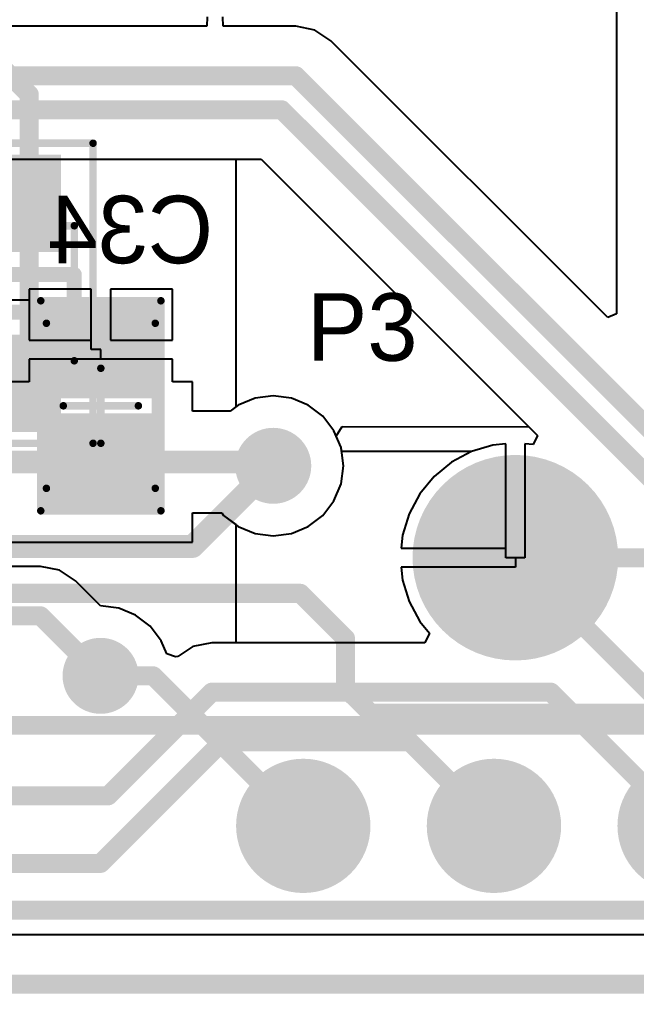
# Model space of a CAD drawing. Header units: millimetres. Extents: x 12 to 126, y 25 to 105.
# Drawn here: x 100.52 to 108.74, y 74.97 to 87.95 of the extents above; entities that cross this region are included whole.
import ezdxf

# ---------------------------------------------------------------- set-up
doc = ezdxf.new("R2010")
doc.units = ezdxf.units.MM
for name, color, linetype in [('BottomLayer', 5, 'Continuous'), ('BottomOverlay', 54, 'Continuous'), ('BottomPaste', 16, 'Continuous'), ('BottomSolder', 6, 'Continuous'), ('Mechanical13', 56, 'Continuous'), ('Mechanical15', 56, 'Continuous'), ('MultiLayer', 9, 'Continuous'), ('PadHoleLayer', 156, 'Continuous'), ('TopLayer', 1, 'Continuous'), ('TopOverlay', 2, 'Continuous'), ('TopPaste', 8, 'Continuous'), ('TopSolder', 216, 'Continuous'), ('ViaHoleLayer', 16, 'Continuous')]:
    doc.layers.add(name, color=color, linetype=linetype)

# ---------------------------------------------------------------- blocks, each defined once
blk = doc.blocks.new('MF05A_N_4')
at = {"layer": 'Mechanical13', "const_width": 0.0999998}
for points in [[(-0.8999626399999999, 1.54998166), (0.9000337599999999, 1.54998166)], [(-0.8999626399999999, 1.54998166), (-0.8999626399999999, -1.55003754)], [(0.9000337599999999, 1.54998166), (0.9000337599999999, -1.55003754)], [(-0.8999626399999999, -1.55003754), (0.9000337599999999, -1.55003754)]]:
    blk.add_lwpolyline(points, dxfattribs=at)
at = {"layer": 'Mechanical13', "const_width": 0.0499999}
for points in [[(-0.92496132, 1.54998166, 1), (-0.87496396, 1.54998166, 1)], [(-0.92496132, 1.54998166, 1), (-0.87496396, 1.54998166, 1)], [(0.87503508, 1.54998166, 1), (0.92503244, 1.54998166, 1)], [(0.87503508, 1.54998166, 1), (0.92503244, 1.54998166, 1)], [(-0.92496132, -1.55003754, 1), (-0.87496396, -1.55003754, 1)], [(-0.92496132, -1.55003754, 1), (-0.87496396, -1.55003754, 1)], [(0.87503508, -1.55003754, 1), (0.92503244, -1.55003754, 1)], [(0.87503508, -1.55003754, 1), (0.92503244, -1.55003754, 1)]]:
    blk.add_lwpolyline(points, format="xyb", close=True, dxfattribs=at)
at = {"layer": 'Mechanical15', "const_width": 0.0999998}
for points in [[(-1.99998584, 1.79996846), (2.00000616, 1.79996846)], [(-1.99998584, 1.79996846), (-1.99998584, -1.80002434)], [(2.00000616, 1.79996846), (2.00000616, -1.80002434)], [(1.016e-05, 0.49999646), (1.016e-05, -0.50000154)], [(-0.49996344, -2.794e-05), (0.50003456, -2.794e-05)], [(-1.99998584, -1.80002434), (2.00000616, -1.80002434)]]:
    blk.add_lwpolyline(points, dxfattribs=at)
at = {"layer": 'Mechanical15', "const_width": 0.0499999}
for points in [[(-2.02498452, 1.79996846, 1), (-1.97498716, 1.79996846, 1)], [(-2.02498452, 1.79996846, 1), (-1.97498716, 1.79996846, 1)], [(1.97500748, 1.79996846, 1), (2.02500484, 1.79996846, 1)], [(1.97500748, 1.79996846, 1), (2.02500484, 1.79996846, 1)], [(-0.02498852, 0.49999646, 1), (0.02500884, 0.49999646, 1)], [(-0.52496212, -2.794e-05, 1), (-0.47496476, -2.794e-05, 1)], [(0.47503588, -2.794e-05, 1), (0.52503324, -2.794e-05, 1)], [(-0.02498852, -0.50000154, 1), (0.02500884, -0.50000154, 1)], [(-2.02498452, -1.80002434, 1), (-1.97498716, -1.80002434, 1)], [(-2.02498452, -1.80002434, 1), (-1.97498716, -1.80002434, 1)], [(1.97500748, -1.80002434, 1), (2.02500484, -1.80002434, 1)], [(1.97500748, -1.80002434, 1), (2.02500484, -1.80002434, 1)]]:
    blk.add_lwpolyline(points, format="xyb", close=True, dxfattribs=at)
at = {"layer": 'TopLayer'}
for points in [[(-0.64998854, 0.6249822399999999), (-0.64998854, 1.27498348), (-1.74998634, 0.6249822399999999), (-1.74998634, 1.27498348)], [(1.75000666, 0.6249822399999999), (1.75000666, 1.27498348), (0.6500088599999999, 0.6249822399999999), (0.6500088599999999, 1.27498348)], [(-0.64998854, -0.32502856), (-0.64998854, 0.32497268), (-1.74998634, -0.32502856), (-1.74998634, 0.32497268)], [(-0.64998854, -1.27503936), (-0.64998854, -0.6250381199999999), (-1.74998634, -1.27503936), (-1.74998634, -0.6250381199999999)], [(1.75000666, -1.27503936), (1.75000666, -0.6250381199999999), (0.6500088599999999, -1.27503936), (0.6500088599999999, -0.6250381199999999)]]:
    blk.add_solid(points, dxfattribs=at)
at = {"layer": 'TopOverlay'}
for points, const_width in [([(-1.07499912, 1.82500016, 1), (-1.32500116, 1.82500016, 1)], 0.2499995), ([(-1.3875004, 1.82500016, 1), (-1.26250192, 1.82500016, 1)], 0.12499848), ([(-1.13749836, 1.82500016, 1), (-1.01249988, 1.82500016, 1)], 0.12499848), ([(-0.29997654, 1.54998166, 1), (-0.19997674, 1.54998166, 1)], 0.0999998), ([(-0.29997654, 1.54998166, 1), (-0.19997674, 1.54998166, 1)], 0.0999998), ([(0.19999706, 1.54998166, 1), (0.29999686, 1.54998166, 1)], 0.0999998), ([(0.19999706, 1.54998166, 1), (0.29999686, 1.54998166, 1)], 0.0999998), ([(-0.29997654, -1.55003754, 1), (-0.19997674, -1.55003754, 1)], 0.0999998), ([(-0.29997654, -1.55003754, 1), (-0.19997674, -1.55003754, 1)], 0.0999998), ([(0.19999706, -1.55003754, 1), (0.29999686, -1.55003754, 1)], 0.0999998), ([(0.19999706, -1.55003754, 1), (0.29999686, -1.55003754, 1)], 0.0999998)]:
    blk.add_lwpolyline(points, format="xyb", close=True, dxfattribs=dict(at, const_width=const_width))
at = {"layer": 'TopOverlay', "const_width": 0.1999996}
for points in [[(-0.24997664, 1.54998166), (-0.24997664, -1.55003754)], [(-0.24997664, 1.54998166), (0.24999696, 1.54998166)], [(0.24999696, 1.54998166), (0.24999696, -1.55003754)], [(-0.24997664, -1.55003754), (0.24999696, -1.55003754)]]:
    blk.add_lwpolyline(points, dxfattribs=at)
at = {"layer": 'TopPaste'}
for points in [[(-0.64998854, 0.6249822399999999), (-0.64998854, 1.27498348), (-1.74998634, 0.6249822399999999), (-1.74998634, 1.27498348)], [(1.75000666, 0.6249822399999999), (1.75000666, 1.27498348), (0.6500088599999999, 0.6249822399999999), (0.6500088599999999, 1.27498348)], [(-0.64998854, -0.32502856), (-0.64998854, 0.32497268), (-1.74998634, -0.32502856), (-1.74998634, 0.32497268)], [(-0.64998854, -1.27503936), (-0.64998854, -0.6250381199999999), (-1.74998634, -1.27503936), (-1.74998634, -0.6250381199999999)], [(1.75000666, -1.27503936), (1.75000666, -0.6250381199999999), (0.6500088599999999, -1.27503936), (0.6500088599999999, -0.6250381199999999)]]:
    blk.add_solid(points, dxfattribs=at)
at = {"layer": 'TopSolder'}
for points in [[(-0.54998874, 0.5249824399999999), (-0.54998874, 1.37498328), (-1.84998614, 0.5249824399999999), (-1.84998614, 1.37498328)], [(1.85000646, 0.5249824399999999), (1.85000646, 1.37498328), (0.5500090599999999, 0.5249824399999999), (0.5500090599999999, 1.37498328)], [(-0.54998874, -0.42502836), (-0.54998874, 0.42497248), (-1.84998614, -0.42502836), (-1.84998614, 0.42497248)], [(-0.54998874, -1.37503916), (-0.54998874, -0.52503832), (-1.84998614, -1.37503916), (-1.84998614, -0.52503832)], [(1.85000646, -1.37503916), (1.85000646, -0.52503832), (0.5500090599999999, -1.37503916), (0.5500090599999999, -0.52503832)]]:
    blk.add_solid(points, dxfattribs=at)
blk = doc.blocks.new('___8_52')
at = {"layer": 'BottomLayer', "const_width": 0.79499968}
for points in [[(-0.3974973, 5.07996952, 1), (0.39750238, 5.07996952, 1)], [(-0.3974973, 2.53996952, 1), (0.39750238, 2.53996952, 1)], [(-0.3974973, -3.048e-05, 1), (0.39750238, -3.048e-05, 1)]]:
    blk.add_lwpolyline(points, format="xyb", close=True, dxfattribs=at)
at = {"layer": 'BottomSolder', "const_width": 0.89499948}
for points in [[(-0.4474972, 5.07996952, 1), (0.44750228, 5.07996952, 1)], [(-0.4474972, 2.53996952, 1), (0.44750228, 2.53996952, 1)], [(-0.4474972, -3.048e-05, 1), (0.44750228, -3.048e-05, 1)]]:
    blk.add_lwpolyline(points, format="xyb", close=True, dxfattribs=at)
at = {"layer": 'MultiLayer', "const_width": 0.79499968}
for points in [[(-0.3974973, 5.07996952, 1), (0.39750238, 5.07996952, 1)], [(-0.3974973, 2.53996952, 1), (0.39750238, 2.53996952, 1)], [(-0.3974973, -3.048e-05, 1), (0.39750238, -3.048e-05, 1)]]:
    blk.add_lwpolyline(points, format="xyb", close=True, dxfattribs=at)
at = {"layer": 'PadHoleLayer', "const_width": 0.50999898}
for points in [[(-0.25499822, 2.53996952, 1), (0.2550033, 2.53996952, 1)], [(-0.25499822, -3.048e-05, 1), (0.2550033, -3.048e-05, 1)]]:
    blk.add_lwpolyline(points, format="xyb", close=True, dxfattribs=at)
at = {"layer": 'TopLayer', "const_width": 0.79499968}
for points in [[(-0.3974973, 5.07996952, 1), (0.39750238, 5.07996952, 1)], [(-0.3974973, 2.53996952, 1), (0.39750238, 2.53996952, 1)], [(-0.3974973, -3.048e-05, 1), (0.39750238, -3.048e-05, 1)]]:
    blk.add_lwpolyline(points, format="xyb", close=True, dxfattribs=at)
at = {"layer": 'TopOverlay', "const_width": 0.2499995}
for points in [[(-1.33999986, -5.80001888), (-1.33999986, 19.19998192)], [(2.10998054, -5.80001888), (2.10998054, 19.19998192)]]:
    blk.add_lwpolyline(points, dxfattribs=at)
at = {"layer": 'TopSolder', "const_width": 0.89499948}
for points in [[(-0.4474972, 5.07996952, 1), (0.44750228, 5.07996952, 1)], [(-0.4474972, 2.53996952, 1), (0.44750228, 2.53996952, 1)], [(-0.4474972, -3.048e-05, 1), (0.44750228, -3.048e-05, 1)]]:
    blk.add_lwpolyline(points, format="xyb", close=True, dxfattribs=at)
blk = doc.blocks.new('C0805_B_97')
at = {"layer": 'BottomLayer'}
for points in [[(-1.3000228, 0.6999884399999999), (-1.3000228, -0.70000876), (-0.200025, 0.6999884399999999), (-0.200025, -0.70000876)], [(0.1999996, 0.6999884399999999), (0.1999996, -0.70000876), (1.2999974, 0.6999884399999999), (1.2999974, -0.70000876)]]:
    blk.add_solid(points, dxfattribs=at)
at = {"layer": 'BottomPaste'}
for points in [[(-1.3000228, 0.6999884399999999), (-1.3000228, -0.70000876), (-0.200025, 0.6999884399999999), (-0.200025, -0.70000876)], [(0.1999996, 0.6999884399999999), (0.1999996, -0.70000876), (1.2999974, 0.6999884399999999), (1.2999974, -0.70000876)]]:
    blk.add_solid(points, dxfattribs=at)
at = {"layer": 'BottomSolder'}
for points in [[(-1.4000226, 0.7999882399999999), (-1.4000226, -0.80000856), (-0.1000252, 0.7999882399999999), (-0.1000252, -0.80000856)], [(0.0999998, 0.7999882399999999), (0.0999998, -0.80000856), (1.3999972, 0.7999882399999999), (1.3999972, -0.80000856)]]:
    blk.add_solid(points, dxfattribs=at)
at = {"layer": 'Mechanical13', "const_width": 0.0999998}
for points in [[(-1.1000359, 0.7249566399999999), (-1.1000359, -0.7250277599999999)], [(-1.1000359, 0.7249566399999999), (1.0999597, 0.7249566399999999)], [(1.0999597, 0.7249566399999999), (1.0999597, -0.7250277599999999)], [(-1.1000359, -0.7250277599999999), (1.0999597, -0.7250277599999999)]]:
    blk.add_lwpolyline(points, dxfattribs=at)
at = {"layer": 'Mechanical13', "const_width": 0.0499999}
for points in [[(-1.12503458, 0.7249566399999999, 1), (-1.07503722, 0.7249566399999999, 1)], [(-1.12503458, 0.7249566399999999, 1), (-1.07503722, 0.7249566399999999, 1)], [(1.07496102, 0.7249566399999999, 1), (1.12495838, 0.7249566399999999, 1)], [(1.07496102, 0.7249566399999999, 1), (1.12495838, 0.7249566399999999, 1)], [(-1.12503458, -0.7250277599999999, 1), (-1.07503722, -0.7250277599999999, 1)], [(-1.12503458, -0.7250277599999999, 1), (-1.07503722, -0.7250277599999999, 1)], [(1.07496102, -0.7250277599999999, 1), (1.12495838, -0.7250277599999999, 1)], [(1.07496102, -0.7250277599999999, 1), (1.12495838, -0.7250277599999999, 1)]]:
    blk.add_lwpolyline(points, format="xyb", close=True, dxfattribs=at)
at = {"layer": 'Mechanical15', "const_width": 0.0999998}
for points in [[(-1.4000099, 0.7999882399999999), (-1.4000099, -0.80005936)], [(-1.4000099, 0.7999882399999999), (1.3999845, 0.7999882399999999)], [(1.3999845, 0.7999882399999999), (1.3999845, -0.80005936)], [(-1.27e-05, 0.49996344), (-1.27e-05, -0.50003456)], [(-0.5000371, -1.016e-05), (0.4999609, -1.016e-05)], [(-1.4000099, -0.80005936), (1.3999845, -0.80005936)]]:
    blk.add_lwpolyline(points, dxfattribs=at)
at = {"layer": 'Mechanical15', "const_width": 0.0499999}
for points in [[(-1.42500858, 0.7999882399999999, 1), (-1.37501122, 0.7999882399999999, 1)], [(-1.42500858, 0.7999882399999999, 1), (-1.37501122, 0.7999882399999999, 1)], [(1.37498582, 0.7999882399999999, 1), (1.42498318, 0.7999882399999999, 1)], [(1.37498582, 0.7999882399999999, 1), (1.42498318, 0.7999882399999999, 1)], [(-0.02501138, 0.49996344, 1), (0.02498598, 0.49996344, 1)], [(-0.52503578, -1.016e-05, 1), (-0.47503842, -1.016e-05, 1)], [(0.47496222, -1.016e-05, 1), (0.52495958, -1.016e-05, 1)], [(-0.02501138, -0.50003456, 1), (0.02498598, -0.50003456, 1)], [(-1.42500858, -0.80005936, 1), (-1.37501122, -0.80005936, 1)], [(-1.42500858, -0.80005936, 1), (-1.37501122, -0.80005936, 1)], [(1.37498582, -0.80005936, 1), (1.42498318, -0.80005936, 1)], [(1.37498582, -0.80005936, 1), (1.42498318, -0.80005936, 1)]]:
    blk.add_lwpolyline(points, format="xyb", close=True, dxfattribs=at)
blk = doc.blocks.new('C_______P____100')
at = {"layer": 'BottomLayer', "const_width": 1.27}
for points in [[(-0.6349923799999999, -2.54e-06, 1), (0.63500762, -2.54e-06, 1)], [(4.36499762, 0.01499616, 1), (5.63499762, 0.01499616, 1)], [(4.36499762, -0.01500124, 1), (5.63499762, -0.01500124, 1)], [(9.364987619999999, -2.54e-06, 1), (10.63498762, -2.54e-06, 1)], [(14.36497762, -2.54e-06, 1), (15.63497762, -2.54e-06, 1)]]:
    blk.add_lwpolyline(points, format="xyb", close=True, dxfattribs=at)
at = {"layer": 'BottomLayer', "const_width": 2.54}
blk.add_lwpolyline([(4.999997619999999, 0.01499616), (4.999997619999999, -0.01500124)], dxfattribs=at)
at = {"layer": 'BottomSolder', "const_width": 1.3699998}
for points in [[(-0.68499228, -2.54e-06, 1), (0.68500752, -2.54e-06, 1)], [(4.31499772, 0.01499616, 1), (5.68499752, 0.01499616, 1)], [(4.31499772, -0.01500124, 1), (5.68499752, -0.01500124, 1)], [(9.31498772, -2.54e-06, 1), (10.68498752, -2.54e-06, 1)], [(14.31497772, -2.54e-06, 1), (15.68497752, -2.54e-06, 1)]]:
    blk.add_lwpolyline(points, format="xyb", close=True, dxfattribs=at)
at = {"layer": 'BottomSolder', "const_width": 2.7399996}
blk.add_lwpolyline([(4.999997619999999, 0.01499616), (4.999997619999999, -0.01500124)], dxfattribs=at)
at = {"layer": 'MultiLayer', "const_width": 1.27}
for points in [[(-0.6349923799999999, -2.54e-06, 1), (0.63500762, -2.54e-06, 1)], [(4.36499762, 0.01499616, 1), (5.63499762, 0.01499616, 1)], [(4.36499762, -0.01500124, 1), (5.63499762, -0.01500124, 1)], [(9.364987619999999, -2.54e-06, 1), (10.63498762, -2.54e-06, 1)], [(14.36497762, -2.54e-06, 1), (15.63497762, -2.54e-06, 1)]]:
    blk.add_lwpolyline(points, format="xyb", close=True, dxfattribs=at)
at = {"layer": 'MultiLayer', "const_width": 2.54}
blk.add_lwpolyline([(4.999997619999999, 0.01499616), (4.999997619999999, -0.01500124)], dxfattribs=at)
at = {"layer": 'PadHoleLayer', "const_width": 0.7874990599999999}
for points in [[(-0.39374318, -2.54e-06, 1), (0.39375842, -2.54e-06, 1)], [(4.60624682, -2.54e-06, 1), (5.39374842, -2.54e-06, 1)], [(9.60623682, -2.54e-06, 1), (10.39373842, -2.54e-06, 1)], [(14.60622682, -2.54e-06, 1), (15.39372842, -2.54e-06, 1)]]:
    blk.add_lwpolyline(points, format="xyb", close=True, dxfattribs=at)
at = {"layer": 'TopLayer', "const_width": 1.27}
for points in [[(-0.6349923799999999, -2.54e-06, 1), (0.63500762, -2.54e-06, 1)], [(4.36499762, 0.01499616, 1), (5.63499762, 0.01499616, 1)], [(4.36499762, -0.01500124, 1), (5.63499762, -0.01500124, 1)], [(9.364987619999999, -2.54e-06, 1), (10.63498762, -2.54e-06, 1)], [(14.36497762, -2.54e-06, 1), (15.63497762, -2.54e-06, 1)]]:
    blk.add_lwpolyline(points, format="xyb", close=True, dxfattribs=at)
at = {"layer": 'TopLayer', "const_width": 2.54}
blk.add_lwpolyline([(4.999997619999999, 0.01499616), (4.999997619999999, -0.01500124)], dxfattribs=at)
at = {"layer": 'TopSolder', "const_width": 1.3699998}
for points in [[(-0.68499228, -2.54e-06, 1), (0.68500752, -2.54e-06, 1)], [(4.31499772, 0.01499616, 1), (5.68499752, 0.01499616, 1)], [(4.31499772, -0.01500124, 1), (5.68499752, -0.01500124, 1)], [(9.31498772, -2.54e-06, 1), (10.68498752, -2.54e-06, 1)], [(14.31497772, -2.54e-06, 1), (15.68497752, -2.54e-06, 1)]]:
    blk.add_lwpolyline(points, format="xyb", close=True, dxfattribs=at)
at = {"layer": 'TopSolder', "const_width": 2.7399996}
blk.add_lwpolyline([(4.999997619999999, 0.01499616), (4.999997619999999, -0.01500124)], dxfattribs=at)

msp = doc.modelspace()

# ---------------------------------------------------------------- linework, layer by layer
at = {"layer": 'BottomLayer'}
for p, q in [((108.47239926, 91.61238725999999), (108.47239926, 84.02628102)), ((103.02165578, 87.98649916), (103.015415, 87.85949916)), ((103.234617, 87.85949916), (103.22837622, 87.98649916)), ((103.015415, 87.85949916), (98.23462699999999, 87.85949916)), ((104.19998718, 87.85949916), (103.234617, 87.85949916)), ((104.19999988, 87.8595017), (104.19998718, 87.85949916)), ((104.4524454, 87.80928336), (104.19999988, 87.8595017)), ((104.66646072, 87.66628644), (104.4524454, 87.80928336)), ((108.3550665, 83.97768065999999), (104.66646072, 87.66628644)), ((98.91907064, 86.08615243999999), (103.39999894, 86.08615243999999)), ((98.91907064, 86.08615243999999), (103.73870032, 86.08615243999999)), ((103.39999894, 86.08615243999999), (103.39999894, 82.78403813999999)), ((103.73870032, 86.08615243999999), (107.4199147, 82.40494059999999)), ((101.4766068, 84.3539969), (100.6496082, 84.3539969)), ((100.6496082, 84.3539969), (100.6496082, 83.676998)), ((101.4766068, 84.3539969), (100.6496082, 84.3539969)), ((100.6496082, 84.3539969), (100.6496082, 84.20972236)), ((101.4766068, 83.676998), (101.4766068, 84.3539969)), ((101.4766068, 83.549998), (101.4766068, 84.3539969)), ((102.5576054, 84.3539969), (101.7306068, 84.3539969)), ((101.7306068, 84.3539969), (101.7306068, 83.676998)), ((102.5576054, 84.3539969), (101.7306068, 84.3539969)), ((101.7306068, 84.3539969), (101.7306068, 83.676998)), ((102.5576054, 83.676998), (102.5576054, 84.3539969)), ((102.5576054, 83.676998), (102.5576054, 84.3539969)), ((100.6496082, 84.20972236), (99.15761219999999, 84.20972236)), ((108.47239926, 84.02628102), (108.3550665, 83.97768065999999)), ((100.6496082, 83.676998), (101.4766068, 83.676998)), ((101.7306068, 83.676998), (102.5576054, 83.676998)), ((101.7306068, 83.676998), (102.5576054, 83.676998)), ((101.6036068, 83.549998), (101.4766068, 83.549998)), ((101.6036068, 83.42299799999999), (101.6036068, 83.549998)), ((102.5576054, 83.42299799999999), (100.6496082, 83.42299799999999)), ((100.6496082, 83.42299799999999), (100.6496082, 83.11997346)), ((102.5576054, 83.42299799999999), (101.6036068, 83.42299799999999)), ((102.5576054, 83.11997346), (102.5576054, 83.42299799999999)), ((102.5576054, 83.11997346), (102.5576054, 83.42299799999999)), ((100.6496082, 83.11997346), (100.38360924, 83.11997346)), ((102.82360436, 83.11997346), (102.5576054, 83.11997346)), ((102.82360436, 83.11997346), (102.5576054, 83.11997346)), ((102.82360436, 82.72817592), (102.82360436, 83.11997346)), ((102.82360436, 82.72817592), (102.82360436, 83.11997346)), ((103.658162, 82.90255454), (103.43280304, 82.80920954)), ((103.90000048, 82.93439344), (103.658162, 82.90255454)), ((104.14183896, 82.90255454), (103.90000048, 82.93439344)), ((104.36719792, 82.80920954), (104.14183896, 82.90255454)), ((103.3272, 82.72817592), (102.82360436, 82.72817592)), ((103.3272, 82.72817592), (102.82360436, 82.72817592)), ((103.43280304, 82.80920954), (103.3272, 82.72817592)), ((103.39999894, 82.78403813999999), (103.3272, 82.72817592)), ((104.56071544, 82.66071606), (104.36719792, 82.80920954)), ((104.70920892, 82.467196), (104.56071544, 82.66071606)), ((104.80255392, 82.24183957999999), (104.70920892, 82.467196)), ((104.73855862, 82.39634016), (104.8190563, 82.52328174)), ((104.8190563, 82.52328174), (107.30338712, 82.52146564)), ((107.30338712, 82.52146564), (107.4199147, 82.40494059999999)), ((104.80255392, 82.24183957999999), (104.73855862, 82.39634016)), ((107.4199147, 82.40494059999999), (107.362244, 82.28300535999999)), ((107.4199147, 82.40494059999999), (107.362244, 82.28300535999999)), ((104.83439282, 82.00000109999999), (104.80255392, 82.24183957999999)), ((104.8093789, 82.19000072), (104.80255392, 82.24183957999999)), ((106.82625066, 82.27694491999999), (106.53897666, 82.1898026)), ((106.82625066, 82.27694491999999), (106.53962944, 82.19000072)), ((106.998008, 82.29386131999999), (106.82625066, 82.27694491999999)), ((106.998008, 82.29386131999999), (106.82625066, 82.27694491999999)), ((106.998008, 80.9019972), (106.998008, 82.29386131999999)), ((106.998008, 80.7749972), (106.998008, 82.29386131999999)), ((107.362244, 82.28300535999999), (107.252008, 82.29386131999999)), ((107.252008, 82.29386131999999), (107.252008, 80.7749972)), ((107.362244, 82.28300535999999), (107.252008, 82.29386131999999)), ((107.252008, 82.29386131999999), (107.252008, 80.7749972)), ((106.53962944, 82.19000072), (104.8093789, 82.19000072)), ((106.53897666, 82.1898026), (106.2742223, 82.04828904)), ((104.80255392, 81.75816262), (104.83439282, 82.00000109999999)), ((106.2742223, 82.04828904), (106.04216282, 81.85784238)), ((106.04216282, 81.85784238), (105.85171616, 81.62578289999999)), ((104.70920892, 81.5328062), (104.80255392, 81.75816262)), ((105.85171616, 81.62578289999999), (105.7102026, 81.36102853999999)), ((104.56071544, 81.33928614), (104.70920892, 81.5328062)), ((102.82360436, 80.97997774), (102.82360436, 81.37177528)), ((102.82360436, 81.37177528), (103.21435542, 81.37177528)), ((102.82360436, 80.97997774), (102.82360436, 81.37177528)), ((102.82360436, 81.37177528), (103.21435542, 81.37177528)), ((103.21435542, 81.37177528), (103.23928552, 81.33928614)), ((103.21435542, 81.37177528), (103.23928552, 81.33928614)), ((103.23928552, 81.33928614), (103.39999894, 81.21596405999999)), ((103.23928552, 81.33928614), (103.43280304, 81.19079266)), ((104.36719792, 81.19079266), (104.56071544, 81.33928614)), ((105.7102026, 81.36102853999999), (105.62306028, 81.07375454)), ((103.39999894, 81.21596405999999), (103.39999894, 79.64169238)), ((103.43280304, 81.19079266), (103.658162, 81.09744766)), ((104.14183896, 81.09744766), (104.36719792, 81.19079266)), ((103.658162, 81.09744766), (103.90000048, 81.06560875999999)), ((103.90000048, 81.06560875999999), (104.14183896, 81.09744766)), ((105.62306028, 81.07375454), (105.60614388, 80.9019972)), ((100.38360924, 80.97997774), (102.82360436, 80.97997774)), ((100.38360924, 80.97997774), (102.82360436, 80.97997774)), ((105.60614388, 80.9019972), (106.998008, 80.9019972)), ((107.252008, 80.7749972), (106.998008, 80.7749972)), ((107.252008, 80.7749972), (107.125008, 80.7749972)), ((107.125008, 80.7749972), (107.125008, 80.64799719999999)), ((100.79998636, 80.65967357999999), (97.05896005999999, 80.65967357999999)), ((100.79998636, 80.65967357999999), (97.05896005999999, 80.65967357999999)), ((100.79999906, 80.65967612), (100.79998636, 80.65967357999999)), ((100.79999906, 80.65967612), (100.79998636, 80.65967357999999)), ((101.05244458, 80.60945778), (100.79999906, 80.65967612)), ((101.05244458, 80.60945778), (100.79999906, 80.65967612)), ((107.125008, 80.64799719999999), (105.60614388, 80.64799719999999)), ((105.60614388, 80.64799719999999), (105.62306028, 80.47623985999999)), ((101.2664599, 80.46646086), (101.05244458, 80.60945778)), ((101.2664599, 80.46646086), (101.05244458, 80.60945778)), ((101.59869952, 80.13422124), (101.2664599, 80.46646086)), ((101.59869952, 80.13422124), (101.2664599, 80.46646086)), ((105.62306028, 80.47623985999999), (105.7102026, 80.18896586)), ((101.6, 80.13439142), (101.59869952, 80.13422124)), ((101.6, 80.13439142), (101.59869952, 80.13422124)), ((101.84183848, 80.10255251999999), (101.6, 80.13439142)), ((101.84183848, 80.10255251999999), (101.6, 80.13439142)), ((105.7102026, 80.18896586), (105.85171616, 79.9242115)), ((102.06719744, 80.00920751999999), (101.84183848, 80.10255251999999)), ((102.06719744, 80.00920751999999), (101.84183848, 80.10255251999999)), ((102.26071496, 79.86071403999999), (102.06719744, 80.00920751999999)), ((102.26071496, 79.86071403999999), (102.06719744, 80.00920751999999)), ((102.40920844, 79.66719651999999), (102.26071496, 79.86071403999999)), ((102.40920844, 79.66719651999999), (102.26071496, 79.86071403999999)), ((105.85171616, 79.9242115), (105.97934608, 79.76869237999999)), ((105.97934608, 79.76869237999999), (105.91928016, 79.64169238)), ((102.4811006, 79.49362816), (102.40920844, 79.66719651999999)), ((102.4811006, 79.49362816), (102.40920844, 79.66719651999999)), ((103.08201888, 79.64169238), (102.82957336, 79.59147657999999)), ((103.08201888, 79.64169238), (102.82957336, 79.59147657999999)), ((103.39999894, 79.64169238), (103.08201888, 79.64169238)), ((105.91928016, 79.64169238), (103.08201888, 79.64169238)), ((102.59985576, 79.45374507999999), (102.4811006, 79.49362816)), ((102.59985576, 79.45374507999999), (102.4811006, 79.49362816)), ((102.82957336, 79.59147657999999), (102.62862634, 79.45721218)), ((102.82957336, 79.59147657999999), (102.62862634, 79.45721218)), ((102.60002848, 79.45372476), (102.59985576, 79.45374507999999)), ((102.60002848, 79.45372476), (102.59985576, 79.45374507999999)), ((102.62862634, 79.45721218), (102.60002848, 79.45372476)), ((102.62862634, 79.45721218), (102.60002848, 79.45372476))]:
    msp.add_line(p, q, dxfattribs=at)
for points, const_width in [([(93.8998122, 87.1998256), (104.19999988, 87.1998256)], 0.254), ([(104.19999988, 87.1998256), (109.67699934, 81.72282614)], 0.254), ([(98.64582505999999, 86.745826), (104.01194844, 86.745826)], 0.254), ([(104.01194844, 86.745826), (109.22299974, 81.5347747)], 0.254), ([(98.2036136, 83.5500488), (101.603556, 83.5500488)], 0.254), ([(101.603556, 83.5500488), (101.6036068, 83.549998)], 0.254), ([(98.2036136, 82.0500264), (101.603556, 82.0500264)], 0.3048), ([(101.603556, 82.0500264), (101.6036068, 82.0499756)], 0.3048), ([(101.6036068, 82.0499756), (103.85002598, 82.0499756)], 0.3048), ([(103.85002598, 82.0499756), (103.90000048, 82.00000109999999)], 0.3048), ([(107.125008, 80.7749972), (109.20000512, 78.70000008)], 0.254), ([(94.9420504, 80.00000002), (100.79999906, 80.00000002)], 0.254), ([(100.79999906, 80.00000002), (101.6, 79.19999908)], 0.254), ([(101.6999998, 77.59999974), (103.08201888, 78.98201882)], 0.254), ([(103.08201888, 78.98201882), (107.59794838, 78.98201882)], 0.254), ([(107.59794838, 78.98201882), (109.3799692, 77.199998)], 0.254), ([(101.59999746, 76.69999899999999), (103.22199574, 78.32199727999999)], 0.254), ([(103.22199574, 78.32199727999999), (105.71796992, 78.32199727999999)], 0.254), ([(105.71796992, 78.32199727999999), (106.8399692, 77.199998)], 0.254), ([(100.34599946, 77.59999974), (101.6999998, 77.59999974)], 0.254), ([(97.40000332, 76.69999899999999), (101.59999746, 76.69999899999999)], 0.254), ([(98.27699928, 76.0770005), (107.19999896, 76.0770005)], 0.254), ([(107.19999896, 76.0770005), (107.20099718, 76.07799872)], 0.254), ([(107.20099718, 76.07799872), (110.2779989, 76.07799872)], 0.254)]:
    msp.add_lwpolyline(points, dxfattribs=dict(at, const_width=const_width))
for points, const_width in [([(104.13649988, 87.1998256, 1), (104.26349988, 87.1998256, 1)], 0.127), ([(104.13649988, 87.1998256, 1), (104.26349988, 87.1998256, 1)], 0.127), ([(103.94844844, 86.745826, 1), (104.07544844, 86.745826, 1)], 0.127), ([(103.94844844, 86.745826, 1), (104.07544844, 86.745826, 1)], 0.127), ([(101.540056, 83.5500488, 1), (101.667056, 83.5500488, 1)], 0.127), ([(101.540056, 83.5500488, 1), (101.667056, 83.5500488, 1)], 0.127), ([(101.5401068, 83.549998, 1), (101.6671068, 83.549998, 1)], 0.127), ([(103.69680048, 82.00000109999999, 1), (104.10320048, 82.00000109999999, 1)], 0.4064), ([(101.527356, 82.0500264, 1), (101.679756, 82.0500264, 1)], 0.1524), ([(101.527356, 82.0500264, 1), (101.679756, 82.0500264, 1)], 0.1524), ([(101.5274068, 82.0499756, 1), (101.6798068, 82.0499756, 1)], 0.1524), ([(101.5274068, 82.0499756, 1), (101.6798068, 82.0499756, 1)], 0.1524), ([(103.77382598, 82.0499756, 1), (103.92622598, 82.0499756, 1)], 0.1524), ([(103.77382598, 82.0499756, 1), (103.92622598, 82.0499756, 1)], 0.1524), ([(103.82380048, 82.00000109999999, 1), (103.97620048, 82.00000109999999, 1)], 0.1524), ([(107.061508, 80.7749972, 1), (107.188508, 80.7749972, 1)], 0.127), ([(100.73649906, 80.00000002, 1), (100.86349906, 80.00000002, 1)], 0.127), ([(100.73649906, 80.00000002, 1), (100.86349906, 80.00000002, 1)], 0.127), ([(101.3968, 79.19999908, 1), (101.8032, 79.19999908, 1)], 0.4064), ([(101.5365, 79.19999908, 1), (101.6635, 79.19999908, 1)], 0.127), ([(103.01851888, 78.98201882, 1), (103.14551888, 78.98201882, 1)], 0.127), ([(103.01851888, 78.98201882, 1), (103.14551888, 78.98201882, 1)], 0.127), ([(107.53444838, 78.98201882, 1), (107.66144838, 78.98201882, 1)], 0.127), ([(107.53444838, 78.98201882, 1), (107.66144838, 78.98201882, 1)], 0.127), ([(103.15849574, 78.32199727999999, 1), (103.28549574, 78.32199727999999, 1)], 0.127), ([(103.15849574, 78.32199727999999, 1), (103.28549574, 78.32199727999999, 1)], 0.127), ([(105.65446992, 78.32199727999999, 1), (105.78146992, 78.32199727999999, 1)], 0.127), ([(105.65446992, 78.32199727999999, 1), (105.78146992, 78.32199727999999, 1)], 0.127), ([(101.6364998, 77.59999974, 1), (101.7634998, 77.59999974, 1)], 0.127), ([(101.6364998, 77.59999974, 1), (101.7634998, 77.59999974, 1)], 0.127), ([(106.7764692, 77.199998, 1), (106.9034692, 77.199998, 1)], 0.127), ([(101.53649746, 76.69999899999999, 1), (101.66349746, 76.69999899999999, 1)], 0.127), ([(101.53649746, 76.69999899999999, 1), (101.66349746, 76.69999899999999, 1)], 0.127), ([(107.13649896, 76.0770005, 1), (107.26349896, 76.0770005, 1)], 0.127), ([(107.13649896, 76.0770005, 1), (107.26349896, 76.0770005, 1)], 0.127), ([(107.13749718, 76.07799872, 1), (107.26449718, 76.07799872, 1)], 0.127), ([(107.13749718, 76.07799872, 1), (107.26449718, 76.07799872, 1)], 0.127)]:
    msp.add_lwpolyline(points, format="xyb", close=True, dxfattribs=dict(at, const_width=const_width))
at = {"layer": 'BottomSolder', "const_width": 0.5063998}
for points in [[(103.64680058, 82.00000109999999, 1), (104.15320038, 82.00000109999999, 1)], [(101.3468001, 79.19999908, 1), (101.8531999, 79.19999908, 1)]]:
    msp.add_lwpolyline(points, format="xyb", close=True, dxfattribs=at)
at = {"layer": 'MultiLayer'}
msp.add_line((98.60000092, 75.75000089999999), (126.12713154, 75.75000089999999), dxfattribs=at)
at = {"layer": 'MultiLayer', "const_width": 0.4064}
for points in [[(103.69680048, 82.00000109999999, 1), (104.10320048, 82.00000109999999, 1)], [(101.3968, 79.19999908, 1), (101.8032, 79.19999908, 1)]]:
    msp.add_lwpolyline(points, format="xyb", close=True, dxfattribs=at)
at = {"layer": 'TopLayer'}
for points, const_width in [([(100.20000026, 87.40000046), (100.65004, 86.94996071999999)], 0.254), ([(100.65004, 85.5000068), (100.65004, 86.94996071999999)], 0.254), ([(100.65004, 83.1000116), (100.65004, 85.5000068)], 0.254), ([(102.82439938, 80.92439999999999), (103.90000048, 82.00000109999999)], 0.3048), ([(98.67899999999999, 80.92439999999999), (102.82439938, 80.92439999999999)], 0.3048), ([(107.125008, 80.7749972), (112.124998, 80.7749972)], 0.254), ([(99.09999991999999, 80.29999941999999), (104.261793, 80.29999941999999)], 0.254), ([(104.261793, 80.29999941999999), (104.8617918, 79.70000062)], 0.254), ([(104.8617918, 79.0382087), (104.8617918, 79.70000062)], 0.254), ([(101.6, 79.19999908), (102.29996812, 79.19999908)], 0.254), ([(102.29996812, 79.19999908), (104.2999692, 77.199998)], 0.254), ([(104.8617918, 79.0382087), (105.20000042, 78.70000008)], 0.254), ([(105.20000042, 78.70000008), (110.41996712, 78.70000008)], 0.254)]:
    msp.add_lwpolyline(points, dxfattribs=dict(at, const_width=const_width))
for points, const_width in [([(100.58654, 86.94996071999999, 1), (100.71354, 86.94996071999999, 1)], 0.127), ([(100.58654, 86.94996071999999, 1), (100.71354, 86.94996071999999, 1)], 0.127), ([(100.58654, 85.5000068, 1), (100.71354, 85.5000068, 1)], 0.127), ([(100.58654, 85.5000068, 1), (100.71354, 85.5000068, 1)], 0.127), ([(100.58654, 83.1000116, 1), (100.71354, 83.1000116, 1)], 0.127), ([(103.69680048, 82.00000109999999, 1), (104.10320048, 82.00000109999999, 1)], 0.4064), ([(103.82380048, 82.00000109999999, 1), (103.97620048, 82.00000109999999, 1)], 0.1524), ([(102.74819938, 80.92439999999999, 1), (102.90059938, 80.92439999999999, 1)], 0.1524), ([(102.74819938, 80.92439999999999, 1), (102.90059938, 80.92439999999999, 1)], 0.1524), ([(107.061508, 80.7749972, 1), (107.188508, 80.7749972, 1)], 0.127), ([(104.198293, 80.29999941999999, 1), (104.325293, 80.29999941999999, 1)], 0.127), ([(104.198293, 80.29999941999999, 1), (104.325293, 80.29999941999999, 1)], 0.127), ([(104.7982918, 79.70000062, 1), (104.9252918, 79.70000062, 1)], 0.127), ([(104.7982918, 79.70000062, 1), (104.9252918, 79.70000062, 1)], 0.127), ([(101.3968, 79.19999908, 1), (101.8032, 79.19999908, 1)], 0.4064), ([(101.5365, 79.19999908, 1), (101.6635, 79.19999908, 1)], 0.127), ([(102.23646812, 79.19999908, 1), (102.36346812, 79.19999908, 1)], 0.127), ([(102.23646812, 79.19999908, 1), (102.36346812, 79.19999908, 1)], 0.127), ([(104.7982918, 79.0382087, 1), (104.9252918, 79.0382087, 1)], 0.127), ([(104.7982918, 79.0382087, 1), (104.9252918, 79.0382087, 1)], 0.127), ([(105.13650042, 78.70000008, 1), (105.26350042, 78.70000008, 1)], 0.127), ([(105.13650042, 78.70000008, 1), (105.26350042, 78.70000008, 1)], 0.127), ([(104.2364692, 77.199998, 1), (104.3634692, 77.199998, 1)], 0.127)]:
    msp.add_lwpolyline(points, format="xyb", close=True, dxfattribs=dict(at, const_width=const_width))
at = {"layer": 'TopSolder', "const_width": 0.5063998}
for points in [[(103.64680058, 82.00000109999999, 1), (104.15320038, 82.00000109999999, 1)], [(101.3468001, 79.19999908, 1), (101.8531999, 79.19999908, 1)]]:
    msp.add_lwpolyline(points, format="xyb", close=True, dxfattribs=at)
at = {"layer": 'ViaHoleLayer', "const_width": 0.2032}
for points in [[(103.79840048, 82.00000109999999, 1), (104.00160048, 82.00000109999999, 1)], [(101.4984, 79.19999908, 1), (101.7016, 79.19999908, 1)]]:
    msp.add_lwpolyline(points, format="xyb", close=True, dxfattribs=at)

# ---------------------------------------------------------------- block references
for name, p, rotation in [('MF05A_N_4', (99.70000126, 84.29999903999999), 90), ('C0805_B_97', (101.60359664, 82.7999995), 90), ('C_______P____100', (107.12500038, 80.77499974), 360), ('___8_52', (104.29999968, 77.20000053999999), 270)]:
    msp.add_blockref(name, p, dxfattribs=dict(rotation=rotation))

# ---------------------------------------------------------------- texts
at = {"layer": 'BottomOverlay', "text_generation_flag": 2}
msp.add_text('C34', height=0.90000074, dxfattribs=at).set_placement((103.09999954, 84.70000078))
at = {"layer": 'TopOverlay'}
msp.add_text('P3', height=0.90000074, dxfattribs=at).set_placement((104.34999958, 83.40000083999999))

doc.saveas('drawing.dxf')
